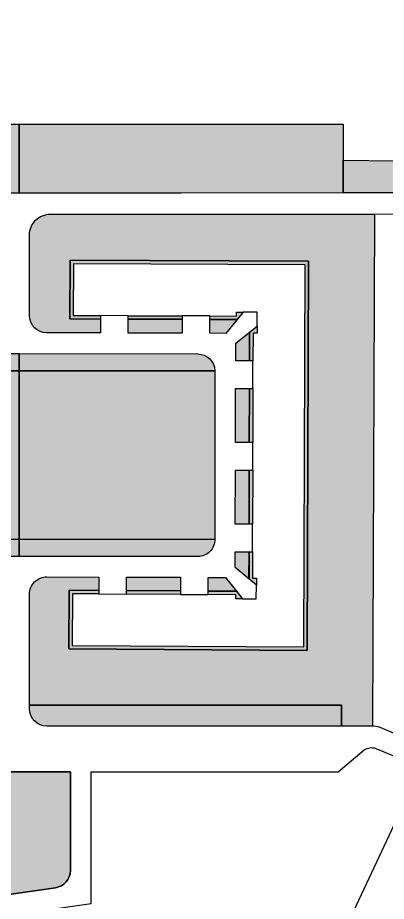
# Model space of a CAD drawing. Header units: millimetres. Extents: x 2240546 to 2245671, y 376439 to 383894.
# Drawn here: x 2244199.4 to 2244306, y 380780.5 to 381036 of the extents above; entities that cross this region are included whole.
import ezdxf

# ---------------------------------------------------------------- set-up
doc = ezdxf.new("R2010")
doc.units = ezdxf.units.MM
for name, color, linetype, true_color in [('благоустройство_внутридворовые_дороги', 7, 'Continuous', 0x000000), ('благоустройство_внутридворовые_площадки', 7, 'Continuous', 0x000000), ('благоустройство_озеленение', 7, 'Continuous', 0x000000), ('благоустройство_отмостка', 7, 'Continuous', 0x000000), ('благоустройство_парковка', 7, 'Continuous', 0x000000), ('благоустройство_спорт', 7, 'Continuous', 0x000000)]:
    doc.layers.add(name, color=color, linetype=linetype, true_color=true_color)
for name, color, linetype, transparency in [('благоустройство_штриховка_внутридомовые_площадки', 221, 'Continuous', 0.5), ('благоустройство_штриховка_озеленение', 105, 'Continuous', 0.5), ('благоустройство_штриховка_отмостка', 160, 'Continuous', 0.5), ('благоустройство_штриховка_парковка', 252, 'Continuous', 0.5), ('благоустройство_штриховка_спорт', 165, 'Continuous', 0.5)]:
    doc.layers.add(name, color=color, linetype=linetype, transparency=transparency)

msp = doc.modelspace()

# ---------------------------------------------------------------- hatches: boundary and pattern name
at = {"layer": 'благоустройство_штриховка_внутридомовые_площадки'}
h = msp.add_hatch(color=256, dxfattribs=at)
h.dxf.hatch_style = 1
edge = h.paths.add_edge_path()
edge.add_arc((2244207.836870614, 380836.1945238475), 5.000000000058208, 180, 270, ccw=False)
edge.add_line((2244202.836870614, 380836.1945238475), (2244202.836870614, 380837.1945238475))
edge.add_line((2244202.836870614, 380837.1945238475), (2244293.095455379, 380837.1945238475))
edge.add_line((2244293.095455379, 380837.1945238475), (2244293.074426984, 380831.1945238475))
edge.add_line((2244293.074426984, 380831.1945238475), (2244207.836870614, 380831.1945238475))
at = {"layer": 'благоустройство_штриховка_озеленение'}
h = msp.add_hatch(color=256, dxfattribs=at)
h.dxf.hatch_style = 1
edge = h.paths.add_edge_path()
edge.add_line((2244293.59315642, 380985.3591674607), (2244293.59315642, 380994.8799999103))
edge.add_line((2244293.59315642, 380994.8799999103), (2244397.781739837, 380993.4386911336))
edge.add_line((2244397.781739837, 380993.4386911336), (2244387.808347309, 380972.1842023245))
edge.add_arc((2244382.376610714, 380974.7329740986), 5.999999999467694, 247.43957012596542, 334.8622930119033, ccw=False)
edge.add_line((2244380.074664902, 380969.192121685), (2244341.947612181, 380985.031996627))
edge.add_arc((2244340.029324004, 380980.4146196123), 5.000000002324265, 67.4395701398586, 90.0684246218864)
edge.add_line((2244340.023352831, 380985.4146160492), (2244293.59315642, 380985.3591674607))
h = msp.add_hatch(color=256, dxfattribs=at)
h.dxf.hatch_style = 1
edge = h.paths.add_edge_path()
edge.add_line((2244208.893163722, 380979.2027976691), (2244302.59013058, 380979.2027976693))
edge.add_line((2244302.59013058, 380979.2027976693), (2244302.074476949, 380831.1929785869))
edge.add_arc((2244301.481440622, 380784.9361458623), 46.26063408333234, 89.26547895385826, 89.4341353080868)
edge.add_line((2244301.938312562, 380831.1945238475), (2244293.074426984, 380831.1945238475))
edge.add_line((2244293.074426984, 380831.1945238475), (2244293.095455379, 380837.1945238475))
edge.add_line((2244293.095455379, 380837.1945238475), (2244202.836870614, 380837.1945238475))
edge.add_line((2244202.836870614, 380837.1945238475), (2244202.836870614, 380869.3273548172))
edge.add_arc((2244207.836870614, 380869.3273548172), 5, 89.82334821642752, 180, ccw=False)
edge.add_line((2244207.852286365, 380874.3273310526), (2244222.930234631, 380874.2808432498))
edge.add_line((2244222.930234631, 380874.2808432498), (2244222.906974427, 380870.401688296))
edge.add_line((2244222.906974427, 380870.401688296), (2244214.296609941, 380870.4544849179))
edge.add_line((2244214.296609941, 380870.4544849179), (2244214.183633848, 380853.4992093942))
edge.add_line((2244214.183633848, 380853.4992093942), (2244283.151065059, 380853.0790726966))
edge.add_line((2244283.151065059, 380853.0790726966), (2244283.545420406, 380965.599882526))
edge.add_line((2244283.545420406, 380965.599882526), (2244214.581246769, 380965.883306134))
edge.add_line((2244214.581246769, 380965.883306134), (2244214.508539204, 380948.9274971241))
edge.add_line((2244214.508539204, 380948.9274971241), (2244223.369671274, 380948.8942089932))
edge.add_line((2244223.369671274, 380948.8942089932), (2244223.351469822, 380944.8677186487))
edge.add_line((2244223.351469822, 380944.8677186487), (2244207.821456014, 380944.9155966637))
edge.add_arc((2244207.836870614, 380949.9155729028), 5.00000000021086, 180.000000002668, 269.8233614233095, ccw=False)
edge.add_line((2244202.836870614, 380949.9155729026), (2244202.836870614, 380973.2030617511))
edge.add_arc((2244208.836870614, 380973.203061751), 6, 89.46243252886472, 179.9999999994442, ccw=False)
h.paths.add_polyline_path([(2244230.930230549, 380874.2561779422), (2244246.545228209, 380874.2080343275), (2244246.521536342, 380870.2568896525), (2244230.906250001, 380870.2568896525)], flags=17)
h.paths.add_polyline_path([(2244254.545224128, 380874.1833690199), (2244259.502811564, 380874.1680839597), (2244262.710428237, 380870.1525893128), (2244254.521386026, 380870.2078365561)], flags=17)
h.paths.add_polyline_path([(2244262.339135786, 380881.5826028563), (2244266.33911848, 380881.5705941088), (2244266.33911848, 380873.7058040565), (2244262.328128976, 380876.9997865133)], flags=17)
h.paths.add_polyline_path([(2244262.395866846, 380905.2032553831), (2244266.395855309, 380905.193648385), (2244266.358338247, 380889.5729727847), (2244262.358349784, 380889.5825797826)], flags=17)
h.paths.add_polyline_path([(2244262.452597907, 380928.8239079091), (2244266.452586371, 380928.814300911), (2244266.41506914, 380913.1936253118), (2244262.415080844, 380913.2032323095)], flags=17)
h.paths.add_polyline_path([(2244262.484060337, 380941.9236652185), (2244266.491800196, 380945.1414439551), (2244266.491800196, 380936.8142298027), (2244262.471811905, 380936.8238848356)], flags=17)
h.paths.add_polyline_path([(2244254.966329788, 380944.7702521072), (2244254.980833037, 380948.7754570328), (2244262.94325573, 380948.7754570328), (2244259.659306124, 380944.7557839687)], flags=17)
h.paths.add_polyline_path([(2244231.351432963, 380944.8430552866), (2244231.365993821, 380948.8641696451), (2244246.984510489, 380948.8054964167), (2244246.984510489, 380944.794859533)], flags=17)
h = msp.add_hatch(color=256, dxfattribs=at)
h.dxf.hatch_style = 1
h.paths.add_polyline_path([(2244144.173433406, 380776.4269728682), (2244149.728573304, 380772.974407863), (2244150.244040008, 380769.432517102), (2244145.296164059, 380768.7124312815)], flags=17)
h.paths.add_polyline_path([(2244155.322798202, 380781.6851869793), (2244156.02509487, 380776.7347546902), (2244152.119512241, 380776.1812263986), (2244147.277253184, 380780.5449123489)], flags=17)
h.paths.add_polyline_path([(2244178.704144854, 380784.998965767), (2244179.406441521, 380780.0485334778), (2244163.945938766, 380777.857355748), (2244163.243642099, 380782.8077880372)], flags=17)
edge = h.paths.add_edge_path()
edge.add_line((2244100.866061979, 380817.9884411484), (2244214.661319701, 380817.9884411484))
edge.add_line((2244214.661319701, 380817.9884411484), (2244214.661319701, 380789.3864474149))
edge.add_arc((2244209.661319701, 380789.3864474152), 5, 278.0666606061074, 359.99999999666494, ccw=False)
edge.add_line((2244210.362945356, 380784.4359200248), (2244187.327285418, 380781.1711345356))
edge.add_line((2244187.327285418, 380781.1711345356), (2244186.62498875, 380786.1215668249))
edge.add_line((2244186.62498875, 380786.1215668249), (2244195.15031806, 380787.3298400628))
edge.add_line((2244195.15031806, 380787.3298400628), (2244192.779935544, 380804.1189859146))
edge.add_line((2244192.779935544, 380804.1189859146), (2244124.49332615, 380794.4381164525))
edge.add_line((2244124.49332615, 380794.4381164525), (2244151.375785008, 380609.2019244992))
edge.add_line((2244151.375785008, 380609.2019244992), (2244168.156659226, 380611.6326898357))
edge.add_line((2244168.156659226, 380611.6326898357), (2244166.859036536, 380620.5489550003))
edge.add_line((2244166.859036536, 380620.5489550003), (2244171.80691247, 380621.2690408184))
edge.add_line((2244171.80691247, 380621.2690408184), (2244174.545187379, 380602.4537215569))
edge.add_line((2244174.545187379, 380602.4537215569), (2244133.018571528, 380596.4384533984))
edge.add_line((2244133.018571528, 380596.4384533984), (2244100.866061979, 380817.9884411484))
h.paths.add_polyline_path([(2244146.448301369, 380760.795829762), (2244151.396177317, 380761.5159155824), (2244153.6458292, 380746.0580379741), (2244148.697953253, 380745.3379521541)], flags=17)
h.paths.add_polyline_path([(2244149.850090563, 380737.4213506348), (2244154.797966509, 380738.1414364546), (2244157.047618392, 380722.6835588463), (2244152.099742448, 380721.9634730267)], flags=17)
h.paths.add_polyline_path([(2244153.251879758, 380714.0468715072), (2244158.199755702, 380714.7669573268), (2244160.449407584, 380699.3090797195), (2244155.501531642, 380698.5889939002)], flags=17)
h.paths.add_polyline_path([(2244156.653668953, 380690.6723923806), (2244161.601544894, 380691.3924781999), (2244163.851196777, 380675.9346005921), (2244158.910702795, 380675.1637916368)], flags=17)
h.paths.add_polyline_path([(2244160.055458147, 380667.2979132538), (2244165.003334086, 380668.0179990726), (2244167.252985969, 380652.5601214651), (2244162.305110031, 380651.8400356465)], flags=17)
h.paths.add_polyline_path([(2244163.457247342, 380643.9234341271), (2244168.405123278, 380644.6435199455), (2244170.654775161, 380629.1856423379), (2244165.706899226, 380628.4655565196)], flags=17)
at = {"layer": 'благоустройство_штриховка_отмостка'}
h = msp.add_hatch(color=256, dxfattribs=at)
h.dxf.hatch_style = 1
h.paths.add_polyline_path([(2244222.906974427, 380870.401688296), (2244222.900984517, 380869.4027378952), (2244215.289928248, 380869.4483753372), (2244215.190277304, 380854.4930956654), (2244282.154584991, 380854.08516177), (2244282.541923956, 380964.6039981729), (2244215.576950317, 380964.879205624), (2244215.512820313, 380949.9237314523), (2244223.369671274, 380949.8942160494), (2244223.369671274, 380948.8942089932), (2244214.508539204, 380948.9274971241), (2244214.581246769, 380965.883306134), (2244283.545420406, 380965.599882526), (2244283.151065059, 380853.0790726966), (2244214.183633848, 380853.4992093942), (2244214.296609941, 380870.4544849179)])
h.paths.add_polyline_path([(2244230.900828015, 380869.3526531672), (2244230.900828015, 380870.3526719661), (2244246.521536342, 380870.2568896525), (2244246.515527235, 380869.2547376725)], flags=17)
h.paths.add_polyline_path([(2244254.521386026, 380870.2078365561), (2244262.710428237, 380870.1525893128), (2244264.434485489, 380867.9943068957), (2244262.517101794, 380868.0083616407), (2244262.524767852, 380869.1587430025), (2244254.515383421, 380869.2067689046)], flags=17)
h.paths.add_polyline_path([(2244268.45895076, 380871.96491435), (2244266.320266352, 380873.7212861662), (2244266.33911848, 380881.5705941088), (2244267.339121363, 380881.5705941088), (2244267.320841182, 380873.9594229667), (2244268.462561276, 380873.9559193552)], flags=17)
h.paths.add_polyline_path([(2244266.358338247, 380889.5729727847), (2244266.395855309, 380905.193648385), (2244267.395852424, 380905.1912466355), (2244267.358335361, 380889.5705710352)], flags=17)
h.paths.add_polyline_path([(2244266.452586371, 380928.814300911), (2244267.452583486, 380928.8118991615), (2244267.452583486, 380913.1912235618), (2244266.415069308, 380913.1936253114)], flags=17)
h.paths.add_polyline_path([(2244266.471800369, 380936.8142778374), (2244266.491800196, 380945.141443955), (2244268.651311556, 380946.8752964452), (2244268.645561728, 380944.8178376307), (2244267.491034365, 380944.8213805452), (2244267.471797484, 380936.8118760879)], flags=17)
h.paths.add_polyline_path([(2244254.980833037, 380948.7754570686), (2244254.980833037, 380949.7744112931), (2244262.748212869, 380949.7462848332), (2244262.748212869, 380950.8966990235), (2244264.676245376, 380950.8966990235), (2244262.918893344, 380948.745636591)], flags=17)
h.paths.add_polyline_path([(2244231.369614898, 380949.8641630982), (2244246.984510489, 380949.8055034729), (2244246.984510489, 380948.8054964167), (2244231.365993821, 380948.8641696451)], flags=17)
at = {"layer": 'благоустройство_штриховка_парковка'}
h = msp.add_hatch(color=256, dxfattribs=at)
h.dxf.hatch_style = 1
h.paths.add_polyline_path([(2244106.139935307, 380985.2173867205), (2244106.139935307, 381005.2173867205), (2244199.836870614, 381005.2173867205), (2244199.836870614, 380985.2772563157)])
h = msp.add_hatch(color=256, dxfattribs=at)
h.dxf.hatch_style = 1
h.paths.add_polyline_path([(2244199.836870614, 381005.2173867205), (2244293.59315642, 381005.2173867205), (2244293.59315642, 380985.3591674607), (2244199.836870614, 380985.2173867205)])
h = msp.add_hatch(color=256, dxfattribs=at)
h.dxf.hatch_style = 1
edge = h.paths.add_edge_path()
edge.add_arc((2244148.011539433, 380933.927863595), 5.012321981813872, 89.95607394261799, 179.7348061384242, ccw=False)
edge.add_line((2244148.015382151, 380938.9401841038), (2244199.836870614, 380938.9401841038))
edge.add_line((2244199.836870614, 380938.9401841038), (2244199.836870614, 380933.9510630748))
edge.add_line((2244199.836870614, 380933.9510630748), (2244142.999271141, 380933.9510630748))
edge = h.paths.add_edge_path()
edge.add_line((2244142.786812515, 380885.199232828), (2244199.836870614, 380885.1774292604))
edge.add_line((2244199.836870614, 380885.1774292604), (2244199.836870614, 380880.1774432246))
edge.add_line((2244199.836870614, 380880.1774432246), (2244147.786765036, 380880.1774432246))
edge.add_arc((2244147.786765036, 380885.1774432248), 5.000000000116415, 179.7503087485718, 270, ccw=False)
h = msp.add_hatch(color=256, dxfattribs=at)
h.dxf.hatch_style = 1
edge = h.paths.add_edge_path()
edge.add_line((2244199.836870614, 380938.9401841038), (2244251.49187265, 380938.7809351174))
edge.add_arc((2244251.476344831, 380933.7808429203), 5.000116307907629, 1.9509108650294138, 89.82206815097561, ccw=False)
edge.add_line((2244256.473562876, 380933.9510630742), (2244199.836870614, 380933.9510630748))
edge.add_line((2244199.836870614, 380933.9510630748), (2244199.836870614, 380938.9401841038))
edge = h.paths.add_edge_path()
edge.add_line((2244199.836870614, 380885.1774292604), (2244256.476458051, 380885.199232828))
edge.add_arc((2244251.476440775, 380885.1775076978), 5.000064473310269, -89.99980203912452, 0.24894922661241026, ccw=False)
edge.add_line((2244251.476458051, 380880.1774432246), (2244199.836870614, 380880.1774432246))
edge.add_line((2244199.836870614, 380880.1774432246), (2244199.836870614, 380885.1774292604))
at = {"layer": 'благоустройство_штриховка_спорт'}
h = msp.add_hatch(color=256, dxfattribs=at)
h.dxf.hatch_style = 1
h.paths.add_polyline_path([(2244142.786812515, 380885.199232828), (2244142.999271141, 380933.9510630748), (2244199.836870614, 380933.9510630748), (2244199.836870649, 380885.1774292604)])
h = msp.add_hatch(color=256, dxfattribs=at)
h.dxf.hatch_style = 1
h.paths.add_polyline_path([(2244199.836870614, 380933.9510630742), (2244256.473562876, 380933.9510630742), (2244256.47645805, 380885.1992328879), (2244199.836870649, 380885.1774292604)])

# ---------------------------------------------------------------- linework, layer by layer
at = {"layer": 'благоустройство_внутридворовые_дороги'}
for points in [[(2244506.416128261, 381224.9515275799), (2244387.808347309, 380972.1842023247, -0.4010991823470752), (2244380.074664902, 380969.192121685), (2244341.947612181, 380985.031996627, 0.0990591226146823), (2244340.023352831, 380985.4146160492), (2244202.836870614, 380985.250783083), (2244196.836870614, 380985.3037295484), (2243875.537018021, 380984.9978544075), (2243842.81878973, 380980.9796550379, -0.4131477516579272), (2243837.248845049, 380985.314825489), (2243819.600126218, 381124.8203481212, -0.109788416701919)], [(2244313.333048743, 380826.9577786759), (2244304.240258373, 380830.7353762622, 0.09875764312065645), (2244301.938312562, 380831.1945238475), (2244293.074426984, 380831.1945238475), (2244293.095455379, 380837.1945238475), (2244202.836870614, 380837.1945238475), (2244202.836870614, 380869.3273548172, -0.4151168862243855), (2244207.852286365, 380874.3273310526), (2244222.930234631, 380874.2808432498), (2244222.900978331, 380869.4017062636), (2244230.900840703, 380869.3547691266), (2244230.930230549, 380874.2561779422), (2244246.545228209, 380874.2080343275), (2244246.515527235, 380869.2547376725), (2244254.515383421, 380869.2067689046), (2244254.545224128, 380874.1833690199), (2244259.502811564, 380874.1680839597), (2244264.434485489, 380867.9943068959), (2244268.434380851, 380867.9649869899), (2244268.45895076, 380871.9649143498), (2244262.328128976, 380876.9997865133), (2244262.339135786, 380881.5826028563), (2244267.339121363, 380881.5705941088), (2244267.358335361, 380889.5705710352), (2244262.358349784, 380889.5825797826), (2244262.395866846, 380905.2032553831), (2244267.395852425, 380905.1912466355), (2244267.415066422, 380913.1912235618), (2244262.415080844, 380913.2032323095), (2244262.452597907, 380928.8239079091), (2244267.452583486, 380928.8118991615), (2244267.471797484, 380936.8118760879), (2244262.471811905, 380936.8238848355), (2244262.484060337, 380941.9236652185), (2244268.645561728, 380946.8706799594), (2244268.670545927, 380950.8752530198), (2244264.67055845, 380950.889738021), (2244259.659306124, 380944.7557839687), (2244254.966329788, 380944.7702521072), (2244254.984450303, 380949.7743981946), (2244246.984502752, 380949.8033668041), (2244246.966366647, 380944.7949154693), (2244231.351432963, 380944.8430552866), (2244231.369614898, 380949.8641630982), (2244223.369671274, 380949.8942160494), (2244223.351469822, 380944.8677186487), (2244207.821456014, 380944.9155966637, -0.4133108826325904), (2244202.836870614, 380949.9155729026), (2244202.836870614, 380973.2030617511, -0.4169642584948379), (2244208.893163722, 380979.2027976691), (2244302.59013058, 380979.2027976693), (2244338.817520367, 380979.4089656198, -0.1001944418352354)], [(2244187.327285418, 380781.1711345356), (2244210.362945356, 380784.4359200248, 0.3735531941818224), (2244214.661319701, 380789.3864474149), (2244214.661319701, 380817.9884411484), (2244087.042393874, 380817.9884411484)]]:
    msp.add_lwpolyline(points, format="xyb", dxfattribs=at)
msp.add_lwpolyline([(2244256.473562876, 380933.9510630742), (2244256.476456757, 380885.1992328275), (2244199.836870649, 380885.1774292604), (2244142.786812515, 380885.199232828), (2244142.999271141, 380933.9510630748)], close=True, dxfattribs=at)
msp.add_lwpolyline([(2244198.642010231, 380582.5374986363), (2244188.986291114, 380586.5489648358), (2244162.065079612, 380771.5308259528), (2244195.698001228, 380776.2975343841), (2244214.92164773, 380640.1386643603), (2244221.908993199, 380655.0262636259), (2244204.608951789, 380777.560460741), (2244220.661319701, 380779.8355220141), (2244220.661319701, 380817.9884411484), (2244292.15458499, 380817.9884411484), (2244299.678232884, 380824.3022012418, -0.2369640383968054), (2244303.043494531, 380824.7353762621), (2244310.282882865, 380821.7277741088, -0.4274506938497206), (2244313.412673648, 380813.6381499191), (2244206.375692637, 380585.5295792749, -0.401099182293535)], format="xyb", close=True, dxfattribs=at)
at = {"layer": 'благоустройство_внутридворовые_площадки'}
msp.add_lwpolyline([(2244207.836870614, 380831.1945238475, -0.4142135623696853), (2244202.836870614, 380836.1945238475), (2244202.836870614, 380837.1945238475), (2244293.095455379, 380837.1945238475), (2244293.074426984, 380831.1945238475)], format="xyb", close=True, dxfattribs=at)
at = {"layer": 'благоустройство_озеленение'}
for points in [[(2244293.59315642, 380985.3591674607), (2244293.59315642, 380994.8799999103), (2244397.781739837, 380993.4386911336), (2244387.808347309, 380972.1842023245, -0.4010991824242995), (2244380.074664902, 380969.192121685), (2244341.947612181, 380985.031996627, 0.09905912257657692), (2244340.023352831, 380985.4146160492)], [(2244208.893163722, 380979.2027976691), (2244302.59013058, 380979.2027976693), (2244302.074476949, 380831.1929785869, 0.0007359023042677143), (2244301.938312562, 380831.1945238475), (2244293.074426984, 380831.1945238475), (2244293.095455379, 380837.1945238475), (2244202.836870614, 380837.1945238475), (2244202.836870614, 380869.3273548172, -0.4151168862222316), (2244207.852286365, 380874.3273310526), (2244222.930234631, 380874.2808432498), (2244222.906974427, 380870.401688296), (2244214.296609941, 380870.4544849179), (2244214.183633848, 380853.4992093942), (2244283.151065059, 380853.0790726966), (2244283.545420406, 380965.599882526), (2244214.581246769, 380965.883306134), (2244214.508539204, 380948.9274971241), (2244223.369671274, 380948.8942089932), (2244223.351469822, 380944.8677186487), (2244207.821456014, 380944.9155966637, -0.4133108825919601), (2244202.836870614, 380949.9155729026), (2244202.836870614, 380973.2030617511, -0.41696425849441)], [(2244100.866061979, 380817.9884411484), (2244214.661319701, 380817.9884411484), (2244214.661319701, 380789.3864474149, -0.3735531942280497), (2244210.362945356, 380784.4359200248), (2244187.327285418, 380781.1711345356), (2244186.62498875, 380786.1215668249), (2244195.15031806, 380787.3298400628), (2244192.779935544, 380804.1189859146), (2244124.49332615, 380794.4381164525), (2244151.375785008, 380609.2019244992), (2244168.156659226, 380611.6326898357), (2244166.859036536, 380620.5489550003), (2244171.80691247, 380621.2690408184), (2244174.545187379, 380602.4537215569), (2244133.018571528, 380596.4384533984)]]:
    msp.add_lwpolyline(points, format="xyb", close=True, dxfattribs=at)
for points in [[(2244231.351432963, 380944.8430552866), (2244231.365993821, 380948.8641696451), (2244246.984510489, 380948.8054964167), (2244246.984510489, 380944.794859533)], [(2244254.966329788, 380944.7702521072), (2244254.980833037, 380948.7754570328), (2244262.94325573, 380948.7754570328), (2244259.659306124, 380944.7557839687)], [(2244262.484060337, 380941.9236652185), (2244266.491800196, 380945.1414439551), (2244266.491800196, 380936.8142298027), (2244262.471811905, 380936.8238848356)], [(2244262.452597907, 380928.8239079091), (2244266.452586371, 380928.814300911), (2244266.41506914, 380913.1936253118), (2244262.415080844, 380913.2032323095)], [(2244262.395866846, 380905.2032553831), (2244266.395855309, 380905.193648385), (2244266.358338247, 380889.5729727847), (2244262.358349784, 380889.5825797826)], [(2244262.339135786, 380881.5826028563), (2244266.33911848, 380881.5705941088), (2244266.33911848, 380873.7058040565), (2244262.328128976, 380876.9997865133)], [(2244230.930230549, 380874.2561779422), (2244246.545228209, 380874.2080343275), (2244246.521536342, 380870.2568896525), (2244230.906250001, 380870.2568896525)], [(2244254.545224128, 380874.1833690199), (2244259.502811564, 380874.1680839597), (2244262.710428237, 380870.1525893128), (2244254.521386026, 380870.2078365561)]]:
    msp.add_lwpolyline(points, close=True, dxfattribs=at)
at = {"layer": 'благоустройство_отмостка'}
for points in [[(2244222.906974427, 380870.401688296), (2244222.900984517, 380869.4027378952), (2244215.289928248, 380869.4483753372), (2244215.190277304, 380854.4930956654), (2244282.154584991, 380854.08516177), (2244282.541923956, 380964.6039981729), (2244215.576950317, 380964.879205624), (2244215.512820313, 380949.9237314523), (2244223.369671274, 380949.8942160494), (2244223.369671274, 380948.8942089932), (2244214.508539204, 380948.9274971241), (2244214.581246769, 380965.883306134), (2244283.545420406, 380965.599882526), (2244283.151065059, 380853.0790726966), (2244214.183633848, 380853.4992093942), (2244214.296609941, 380870.4544849179)], [(2244254.980833037, 380948.7754570686), (2244254.980833037, 380949.7744112931), (2244262.748212869, 380949.7462848332), (2244262.748212869, 380950.8966990235), (2244264.676245376, 380950.8966990235), (2244262.918893344, 380948.745636591)], [(2244231.369614898, 380949.8641630982), (2244246.984510489, 380949.8055034729), (2244246.984510489, 380948.8054964167), (2244231.365993821, 380948.8641696451)], [(2244266.471800369, 380936.8142778374), (2244266.491800196, 380945.141443955), (2244268.651311556, 380946.8752964452), (2244268.645561728, 380944.8178376307), (2244267.491034365, 380944.8213805452), (2244267.471797484, 380936.8118760879)], [(2244266.452586371, 380928.814300911), (2244267.452583486, 380928.8118991615), (2244267.452583486, 380913.1912235618), (2244266.415069308, 380913.1936253114)], [(2244266.358338247, 380889.5729727847), (2244266.395855309, 380905.193648385), (2244267.395852424, 380905.1912466355), (2244267.358335361, 380889.5705710352)], [(2244268.45895076, 380871.96491435), (2244266.320266352, 380873.7212861662), (2244266.33911848, 380881.5705941088), (2244267.339121363, 380881.5705941088), (2244267.320841182, 380873.9594229667), (2244268.462561276, 380873.9559193552)], [(2244230.900828015, 380869.3526531672), (2244230.900828015, 380870.3526719661), (2244246.521536342, 380870.2568896525), (2244246.515527235, 380869.2547376725)], [(2244254.521386026, 380870.2078365561), (2244262.710428237, 380870.1525893128), (2244264.434485489, 380867.9943068957), (2244262.517101794, 380868.0083616407), (2244262.524767852, 380869.1587430025), (2244254.515383421, 380869.2067689046)]]:
    msp.add_lwpolyline(points, close=True, dxfattribs=at)
at = {"layer": 'благоустройство_парковка'}
for points in [[(2244106.139935307, 380985.2173867205), (2244106.139935307, 381005.2173867205), (2244199.836870614, 381005.2173867205), (2244199.836870614, 380985.2772563157)], [(2244199.836870614, 381005.2173867205), (2244293.59315642, 381005.2173867205), (2244293.59315642, 380985.3591674607), (2244199.836870614, 380985.2173867205)]]:
    msp.add_lwpolyline(points, close=True, dxfattribs=at)
for points in [[(2244142.999271141, 380933.9510630748, -0.4130829040009718), (2244148.015382151, 380938.9401841038), (2244199.836870614, 380938.9401841038), (2244199.836870614, 380933.9510630748)], [(2244199.836870614, 380938.9401841038), (2244251.49187265, 380938.7809351174, -0.4033724228080103), (2244256.473562876, 380933.9510630742), (2244199.836870614, 380933.9510630748)], [(2244142.786812515, 380885.199232828), (2244199.836870614, 380885.1774292604), (2244199.836870614, 380880.1774432246), (2244147.786765036, 380880.1774432246, -0.4154905486039585)], [(2244199.836870614, 380885.1774292604), (2244256.476458051, 380885.199232828, -0.4154857391091654), (2244251.476458051, 380880.1774432246), (2244199.836870614, 380880.1774432246)]]:
    msp.add_lwpolyline(points, format="xyb", close=True, dxfattribs=at)
at = {"layer": 'благоустройство_спорт'}
for points in [[(2244142.786812515, 380885.199232828), (2244142.999271141, 380933.9510630748), (2244199.836870614, 380933.9510630748), (2244199.836870649, 380885.1774292604)], [(2244199.836870614, 380933.9510630742), (2244256.473562876, 380933.9510630742), (2244256.47645805, 380885.1992328879), (2244199.836870649, 380885.1774292604)]]:
    msp.add_lwpolyline(points, close=True, dxfattribs=at)

doc.saveas('drawing.dxf')
